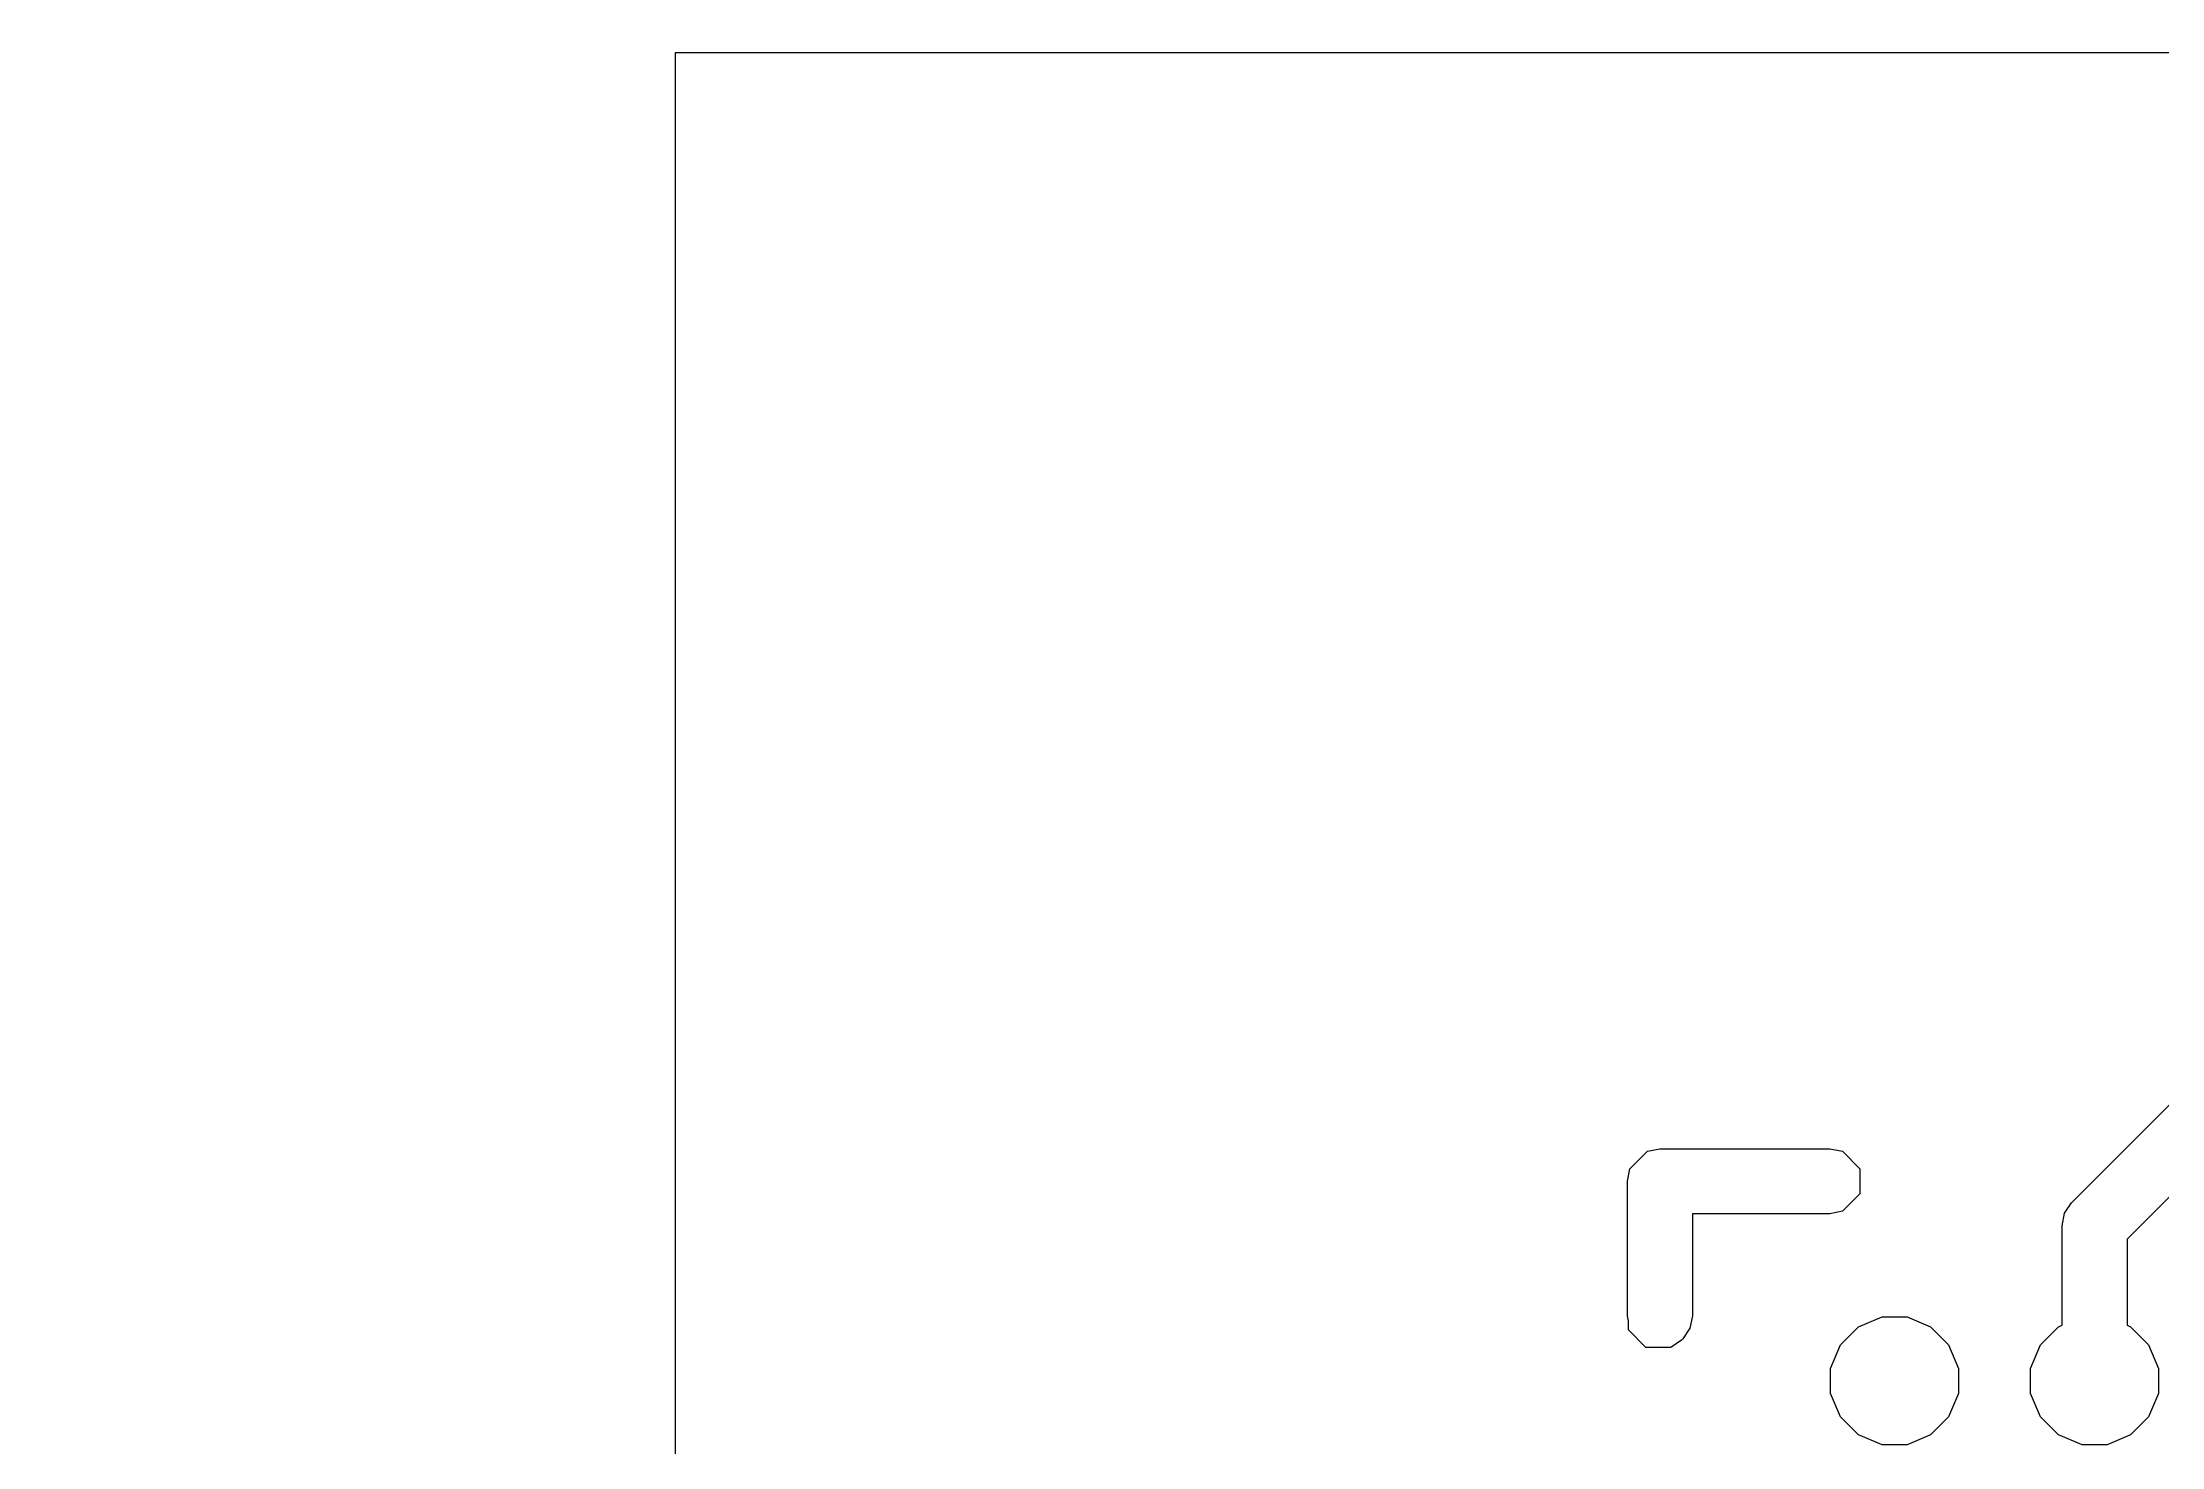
# Model space of a CAD drawing. Extents: x 163.2 to 181.3, y -89.4 to -81.1.
# Drawn here: x 163.231 to 167.468, y -83.953 to -81.145 of the extents above; entities that cross this region are included whole.
import ezdxf

# ---------------------------------------------------------------- set-up
doc = ezdxf.new("R2010")
doc.units = 13
doc.layers.add('BLACK', color=7, linetype='CONTINUOUS')

msp = doc.modelspace()

# ---------------------------------------------------------------- linework, layer by layer
at = {"layer": 'BLACK'}
for points in [[(181.177, -81.166), (164.496, -81.166)], [(164.496, -81.166), (164.496, -89.278)], [(181.177, -81.166), (164.496, -81.166)], [(164.496, -81.166), (164.496, -89.278)], [(167.288, -83.465), (167.726, -83.027)], [(167.799, -83.138), (167.399, -83.538)], [(166.405, -83.397), (166.44, -83.362)], [(166.44, -83.362), (166.465, -83.357)], [(166.465, -83.357), (166.805, -83.357)], [(166.805, -83.357), (166.83, -83.362)], [(166.83, -83.362), (166.865, -83.397)], [(166.4, -83.422), (166.405, -83.397)], [(166.865, -83.397), (166.865, -83.447)], [(166.4, -83.691), (166.4, -83.422)], [(166.865, -83.447), (166.83, -83.482)], [(166.53, -83.487), (166.53, -83.691)], [(166.805, -83.487), (166.53, -83.487)], [(166.83, -83.482), (166.805, -83.487)], [(167.269, -83.511), (167.274, -83.486)], [(167.274, -83.486), (167.288, -83.465)], [(167.269, -83.71), (167.269, -83.511)], [(167.399, -83.538), (167.399, -83.71)], [(166.402, -83.701), (166.4, -83.691)], [(166.402, -83.719), (166.402, -83.701)], [(166.525, -83.716), (166.511, -83.737)], [(166.53, -83.691), (166.525, -83.716)], [(166.826, -83.749), (166.862, -83.713)], [(166.862, -83.713), (166.909, -83.693)], [(166.909, -83.693), (166.959, -83.693)], [(166.959, -83.693), (167.006, -83.713)], [(167.006, -83.713), (167.042, -83.749)], [(167.226, -83.749), (167.262, -83.713)], [(167.262, -83.713), (167.269, -83.71)], [(167.399, -83.71), (167.406, -83.713)], [(167.406, -83.713), (167.442, -83.749)], [(166.437, -83.754), (166.402, -83.719)], [(166.487, -83.754), (166.437, -83.754)], [(166.508, -83.74), (166.487, -83.754)], [(166.511, -83.737), (166.508, -83.74)], [(166.806, -83.796), (166.826, -83.749)], [(167.042, -83.749), (167.062, -83.796)], [(167.206, -83.796), (167.226, -83.749)], [(167.442, -83.749), (167.462, -83.796)], [(166.806, -83.846), (166.806, -83.796)], [(167.062, -83.796), (167.062, -83.846)], [(167.206, -83.846), (167.206, -83.796)], [(167.462, -83.796), (167.462, -83.846)], [(166.826, -83.893), (166.806, -83.846)], [(167.062, -83.846), (167.042, -83.893)], [(167.226, -83.893), (167.206, -83.846)], [(167.462, -83.846), (167.442, -83.893)], [(166.862, -83.929), (166.826, -83.893)], [(166.909, -83.949), (166.862, -83.929)], [(167.006, -83.929), (166.959, -83.949)], [(167.042, -83.893), (167.006, -83.929)], [(167.262, -83.929), (167.226, -83.893)], [(167.309, -83.949), (167.262, -83.929)], [(167.406, -83.929), (167.359, -83.949)], [(167.442, -83.893), (167.406, -83.929)], [(166.959, -83.949), (166.909, -83.949)], [(167.359, -83.949), (167.309, -83.949)]]:
    msp.add_lwpolyline(points, dxfattribs=at)

doc.saveas('drawing.dxf')
